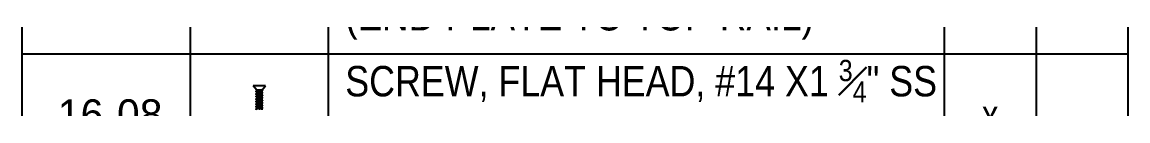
# Model space of a CAD drawing. Header units: inches. Extents: x -297 to 791, y -313 to 332.
# Drawn here: x -120.3 to -48, y 99.1 to 104 of the extents above; entities that cross this region are included whole.
import ezdxf
from ezdxf.enums import TextEntityAlignment as Align

# ---------------------------------------------------------------- set-up
doc = ezdxf.new("R2010")
doc.units = ezdxf.units.IN
doc.header["$LTSCALE"] = 0.5
doc.header["$MEASUREMENT"] = 0
doc.layers.add('NOTES', color=7, linetype='Continuous', lineweight=30)
doc.layers.add('PL', color=252, linetype='Continuous')
doc.styles.add('Schedule', font='GOTHIC.TTF', dxfattribs={"width": 0.9})

# ---------------------------------------------------------------- blocks, each defined once
blk = doc.blocks.new('16-07-BLOCK-1')
for p, q in [((10.993, 0), (10.993, -8.015)), ((19.993, 0), (19.993, -8.015)), ((60.27, 0), (60.27, -8.015)), ((66.27, 0), (66.27, -8.015))]:
    blk.add_line(p, q)
blk.add_lwpolyline([(0, -8.015), (0, 0), (72.27, 0), (72.27, -8.015)])
at = {"layer": 'NOTES', "style": 'Schedule', "width": 0.8}
blk.add_attdef('QTY', text='', height=2, dxfattribs=at).set_placement((63.27, -4.007), align=Align.MIDDLE_CENTER)
at = {"layer": 'NOTES', "style": 'Schedule', "width": 0.9}
blk.add_attdef('DESC.', text='', height=2, dxfattribs=at).set_placement((21.12, -5.471), align=Align.MIDDLE_LEFT)
blk = doc.blocks.new('16-08-BLOCK-1')
for p, q in [((10.993, 0), (10.993, -8.015)), ((19.993, 0), (19.993, -8.015)), ((60.27, 0), (60.27, -8.015)), ((66.27, 0), (66.27, -8.015))]:
    blk.add_line(p, q)
at = {"extrusion": (1, -4.28626e-16, 0)}
for p, q in [((15.501, -2.086), (15.104, -2.086)), ((15.341, -2.384), (15.104, -2.086)), ((15.897, -2.086), (15.501, -2.086)), ((15.68, -2.359), (15.897, -2.086)), ((15.501, -2.384), (15.341, -2.384)), ((15.341, -2.384), (15.341, -2.428)), ((15.341, -2.502), (15.341, -2.594)), ((15.341, -2.668), (15.341, -2.76)), ((15.341, -2.835), (15.341, -2.927)), ((15.536, -2.384), (15.501, -2.384)), ((15.661, -2.422), (15.661, -2.514)), ((15.661, -2.589), (15.661, -2.681)), ((15.661, -2.755), (15.661, -2.847)), ((15.68, -2.359), (15.722, -2.384)), ((15.341, -3.001), (15.341, -3.093)), ((15.341, -3.167), (15.341, -3.259)), ((15.341, -3.333), (15.341, -3.425)), ((15.341, -3.5), (15.341, -3.592)), ((15.661, -2.921), (15.661, -3.013)), ((15.661, -3.087), (15.661, -3.179)), ((15.661, -3.254), (15.661, -3.346)), ((15.661, -3.42), (15.661, -3.512)), ((15.661, -3.586), (15.661, -3.678))]:
    blk.add_line(p, q, dxfattribs=at)
blk.add_lwpolyline([(0, -8.015), (0, 0), (72.27, 0), (72.27, -8.015)])
for points, weights, knots in [([(15.722, -2.384), (15.722, -2.397), (15.611, -2.411), (15.501, -2.425), (15.39, -2.439), (15.279, -2.453), (15.279, -2.467), (15.279, -2.469), (15.284, -2.472)], [1, 0.866025403784, 1, 0.866025403784, 1, 0.866025403784, 1, 0.973446195684, 0.957418334996], [0, 0, 0, 0.01111111, 0.01111111, 0.02222222, 0.02222222, 0.03333333, 0.03333333, 0.03553556, 0.03553556, 0.03553556]), ([(15.717, -2.545), (15.722, -2.547), (15.722, -2.55), (15.722, -2.564), (15.611, -2.577), (15.501, -2.591), (15.39, -2.605), (15.279, -2.619), (15.279, -2.633), (15.279, -2.635), (15.284, -2.638)], [0.957418334996, 0.973446195684, 1, 0.866025403784, 1, 0.866025403784, 1, 0.866025403784, 1, 0.973446195684, 0.957418334996], [0.06446444, 0.06446444, 0.06446444, 0.06666667, 0.06666667, 0.07777778, 0.07777778, 0.08888889, 0.08888889, 0.1, 0.1, 0.10220223, 0.10220223, 0.10220223]), ([(15.717, -2.711), (15.722, -2.714), (15.722, -2.716), (15.722, -2.73), (15.611, -2.744), (15.501, -2.758), (15.39, -2.771), (15.279, -2.785), (15.279, -2.799), (15.279, -2.802), (15.284, -2.804)], [0.957418334996, 0.973446195684, 1, 0.866025403784, 1, 0.866025403784, 1, 0.866025403784, 1, 0.973446195684, 0.957418334996], [0.13113111, 0.13113111, 0.13113111, 0.13333333, 0.13333333, 0.14444444, 0.14444444, 0.15555556, 0.15555556, 0.16666667, 0.16666667, 0.16886889, 0.16886889, 0.16886889]), ([(15.717, -2.877), (15.722, -2.88), (15.722, -2.882), (15.722, -2.896), (15.611, -2.91), (15.501, -2.924), (15.39, -2.938), (15.279, -2.952), (15.279, -2.965), (15.279, -2.968), (15.284, -2.971)], [0.957418334996, 0.973446195685, 1, 0.866025403784, 1, 0.866025403784, 1, 0.866025403784, 1, 0.973446195684, 0.957418334996], [0.19779777, 0.19779777, 0.19779777, 0.2, 0.2, 0.21111111, 0.21111111, 0.22222222, 0.22222222, 0.23333333, 0.23333333, 0.23553556, 0.23553556, 0.23553556]), ([(15.501, -2.46), (15.458, -2.468), (15.421, -2.474), (15.341, -2.488), (15.341, -2.502)], [0.933012701892, 0.933012701892, 1, 0.866025403784, 1], [0.01666667, 0.01666667, 0.01666667, 0.02222222, 0.02222222, 0.03333333, 0.03333333, 0.03333333]), ([(15.501, -2.627), (15.458, -2.634), (15.421, -2.641), (15.341, -2.654), (15.341, -2.668)], [0.933012701892, 0.933012701892, 1, 0.866025403784, 1], [0.08333333, 0.08333333, 0.08333333, 0.08888889, 0.08888889, 0.1, 0.1, 0.1]), ([(15.501, -2.793), (15.458, -2.8), (15.421, -2.807), (15.341, -2.821), (15.341, -2.835)], [0.933012701892, 0.933012701892, 1, 0.866025403784, 1], [0.15, 0.15, 0.15, 0.15555556, 0.15555556, 0.16666667, 0.16666667, 0.16666667]), ([(15.501, -2.39), (15.458, -2.397), (15.421, -2.404), (15.365, -2.413), (15.347, -2.424)], [0.933012701892, 0.933012701892, 1, 0.902826841694, 0.946615074009], [0.01666667, 0.01666667, 0.01666667, 0.02222222, 0.02222222, 0.03028123, 0.03028123, 0.03028123]), ([(15.501, -2.556), (15.458, -2.563), (15.421, -2.57), (15.365, -2.579), (15.347, -2.59)], [0.933012701892, 0.933012701892, 1, 0.902826841694, 0.946615074009], [0.08333333, 0.08333333, 0.08333333, 0.08888889, 0.08888889, 0.09694789, 0.09694789, 0.09694789]), ([(15.501, -2.722), (15.458, -2.73), (15.421, -2.736), (15.365, -2.746), (15.347, -2.757)], [0.933012701892, 0.933012701892, 1, 0.902826841694, 0.946615074009], [0.15, 0.15, 0.15, 0.15555556, 0.15555556, 0.16361456, 0.16361456, 0.16361456]), ([(15.501, -2.888), (15.458, -2.896), (15.421, -2.902), (15.365, -2.912), (15.347, -2.923)], [0.933012701892, 0.933012701892, 1, 0.902826841694, 0.946615074009], [0.21666667, 0.21666667, 0.21666667, 0.22222222, 0.22222222, 0.23028123, 0.23028123, 0.23028123]), ([(15.654, -2.426), (15.636, -2.437), (15.581, -2.447), (15.544, -2.453), (15.501, -2.46)], [0.946615074009, 0.902826841693, 1, 0.933012701892, 0.933012701892], [0.00305211, 0.00305211, 0.00305211, 0.01111111, 0.01111111, 0.01666667, 0.01666667, 0.01666667]), ([(15.661, -2.514), (15.661, -2.528), (15.581, -2.542), (15.544, -2.549), (15.501, -2.556)], [1, 0.866025403784, 1, 0.933012701892, 0.933012701892], [0.06666667, 0.06666667, 0.06666667, 0.07777778, 0.07777778, 0.08333333, 0.08333333, 0.08333333]), ([(15.654, -2.592), (15.636, -2.603), (15.581, -2.613), (15.544, -2.619), (15.501, -2.627)], [0.946615074009, 0.902826841693, 1, 0.933012701892, 0.933012701892], [0.06971877, 0.06971877, 0.06971877, 0.07777778, 0.07777778, 0.08333333, 0.08333333, 0.08333333]), ([(15.661, -2.681), (15.661, -2.695), (15.581, -2.708), (15.544, -2.715), (15.501, -2.722)], [1, 0.866025403784, 1, 0.933012701892, 0.933012701892], [0.13333333, 0.13333333, 0.13333333, 0.14444444, 0.14444444, 0.15, 0.15, 0.15]), ([(15.654, -2.759), (15.636, -2.769), (15.581, -2.779), (15.544, -2.786), (15.501, -2.793)], [0.946615074009, 0.902826841693, 1, 0.933012701892, 0.933012701892], [0.13638544, 0.13638544, 0.13638544, 0.14444444, 0.14444444, 0.15, 0.15, 0.15]), ([(15.661, -2.847), (15.661, -2.861), (15.581, -2.875), (15.544, -2.881), (15.501, -2.888)], [1, 0.866025403784, 1, 0.933012701892, 0.933012701892], [0.2, 0.2, 0.2, 0.21111111, 0.21111111, 0.21666667, 0.21666667, 0.21666667]), ([(15.717, -3.043), (15.722, -3.046), (15.722, -3.049), (15.722, -3.062), (15.611, -3.076), (15.501, -3.09), (15.39, -3.104), (15.279, -3.118), (15.279, -3.132), (15.279, -3.134), (15.284, -3.137)], [0.957418334996, 0.973446195685, 1, 0.866025403784, 1, 0.866025403784, 1, 0.866025403784, 1, 0.973446195684, 0.957418334996], [0.26446444, 0.26446444, 0.26446444, 0.26666667, 0.26666667, 0.27777778, 0.27777778, 0.28888889, 0.28888889, 0.3, 0.3, 0.30220223, 0.30220223, 0.30220223]), ([(15.717, -3.21), (15.722, -3.212), (15.722, -3.215), (15.722, -3.229), (15.611, -3.242), (15.501, -3.256), (15.39, -3.27), (15.279, -3.284), (15.279, -3.298), (15.279, -3.3), (15.284, -3.303)], [0.957418334999, 0.973446195687, 1, 0.866025403784, 1, 0.866025403784, 1, 0.866025403784, 1, 0.973446195684, 0.957418334996], [0.86446444, 0.86446444, 0.86446444, 0.86666667, 0.86666667, 0.87777778, 0.87777778, 0.88888889, 0.88888889, 0.9, 0.9, 0.90220223, 0.90220223, 0.90220223]), ([(15.717, -3.376), (15.722, -3.379), (15.722, -3.381), (15.722, -3.395), (15.611, -3.409), (15.501, -3.423), (15.39, -3.436), (15.279, -3.45), (15.279, -3.464), (15.279, -3.467), (15.284, -3.469)], [0.957418334996, 0.973446195684, 1, 0.866025403784, 1, 0.866025403784, 1, 0.866025403784, 1, 0.973446195684, 0.957418334996], [0.06446444, 0.06446444, 0.06446444, 0.06666667, 0.06666667, 0.07777778, 0.07777778, 0.08888889, 0.08888889, 0.1, 0.1, 0.10220223, 0.10220223, 0.10220223]), ([(15.717, -3.542), (15.722, -3.545), (15.722, -3.547), (15.722, -3.561), (15.611, -3.575), (15.501, -3.589), (15.39, -3.603), (15.279, -3.617), (15.279, -3.63), (15.279, -3.633), (15.284, -3.636)], [0.957418334996, 0.973446195684, 1, 0.866025403784, 1, 0.866025403784, 1, 0.866025403784, 1, 0.973446195684, 0.957418334996], [0.13113111, 0.13113111, 0.13113111, 0.13333333, 0.13333333, 0.14444444, 0.14444444, 0.15555556, 0.15555556, 0.16666667, 0.16666667, 0.16886889, 0.16886889, 0.16886889]), ([(15.501, -2.959), (15.458, -2.967), (15.421, -2.973), (15.341, -2.987), (15.341, -3.001)], [0.933012701892, 0.933012701892, 1, 0.866025403784, 1], [0.21666667, 0.21666667, 0.21666667, 0.22222222, 0.22222222, 0.23333333, 0.23333333, 0.23333333]), ([(15.501, -3.125), (15.458, -3.133), (15.421, -3.139), (15.341, -3.153), (15.341, -3.167)], [0.933012701892, 0.933012701892, 1, 0.866025403784, 1], [0.28333333, 0.28333333, 0.28333333, 0.28888889, 0.28888889, 0.3, 0.3, 0.3]), ([(15.501, -3.292), (15.458, -3.299), (15.421, -3.306), (15.341, -3.319), (15.341, -3.333)], [0.933012701892, 0.933012701892, 1, 0.866025403784, 1], [0.88333333, 0.88333333, 0.88333333, 0.88888889, 0.88888889, 0.9, 0.9, 0.9]), ([(15.501, -3.458), (15.458, -3.465), (15.421, -3.472), (15.341, -3.486), (15.341, -3.5)], [0.933012701892, 0.933012701892, 1, 0.866025403784, 1], [0.08333333, 0.08333333, 0.08333333, 0.08888889, 0.08888889, 0.1, 0.1, 0.1]), ([(15.501, -3.055), (15.458, -3.062), (15.421, -3.069), (15.365, -3.078), (15.347, -3.089)], [0.933012701892, 0.933012701892, 1, 0.902826841694, 0.946615074009], [0.28333333, 0.28333333, 0.28333333, 0.28888889, 0.28888889, 0.29694789, 0.29694789, 0.29694789]), ([(15.501, -3.221), (15.458, -3.228), (15.421, -3.235), (15.365, -3.244), (15.347, -3.255)], [0.933012701892, 0.933012701892, 1, 0.902826841694, 0.946615074009], [0.88333333, 0.88333333, 0.88333333, 0.88888889, 0.88888889, 0.89694789, 0.89694789, 0.89694789]), ([(15.501, -3.387), (15.458, -3.395), (15.421, -3.401), (15.365, -3.411), (15.347, -3.422)], [0.933012701892, 0.933012701892, 1, 0.902826841694, 0.946615074009], [0.08333333, 0.08333333, 0.08333333, 0.08888889, 0.08888889, 0.09694789, 0.09694789, 0.09694789]), ([(15.501, -3.553), (15.458, -3.561), (15.421, -3.567), (15.365, -3.577), (15.347, -3.588)], [0.933012701892, 0.933012701892, 1, 0.902826841694, 0.946615074009], [0.15, 0.15, 0.15, 0.15555556, 0.15555556, 0.16361456, 0.16361456, 0.16361456]), ([(15.654, -2.925), (15.636, -2.936), (15.581, -2.945), (15.544, -2.952), (15.501, -2.959)], [0.946615074009, 0.902826841693, 1, 0.933012701892, 0.933012701892], [0.20305211, 0.20305211, 0.20305211, 0.21111111, 0.21111111, 0.21666667, 0.21666667, 0.21666667]), ([(15.661, -3.013), (15.661, -3.027), (15.581, -3.041), (15.544, -3.047), (15.501, -3.055)], [1, 0.866025403784, 1, 0.933012701892, 0.933012701892], [0.26666667, 0.26666667, 0.26666667, 0.27777778, 0.27777778, 0.28333333, 0.28333333, 0.28333333]), ([(15.654, -3.091), (15.636, -3.102), (15.581, -3.112), (15.544, -3.118), (15.501, -3.125)], [0.946615074009, 0.902826841693, 1, 0.933012701892, 0.933012701892], [0.26971877, 0.26971877, 0.26971877, 0.27777778, 0.27777778, 0.28333333, 0.28333333, 0.28333333]), ([(15.661, -3.179), (15.661, -3.193), (15.581, -3.207), (15.544, -3.214), (15.501, -3.221)], [1, 0.866025403784, 1, 0.933012701892, 0.933012701892], [0.86666667, 0.86666667, 0.86666667, 0.87777778, 0.87777778, 0.88333333, 0.88333333, 0.88333333]), ([(15.654, -3.257), (15.636, -3.268), (15.581, -3.278), (15.544, -3.284), (15.501, -3.292)], [0.946615074009, 0.902826841693, 1, 0.933012701892, 0.933012701892], [0.86971877, 0.86971877, 0.86971877, 0.87777778, 0.87777778, 0.88333333, 0.88333333, 0.88333333]), ([(15.661, -3.346), (15.661, -3.36), (15.581, -3.373), (15.544, -3.38), (15.501, -3.387)], [1, 0.866025403784, 1, 0.933012701892, 0.933012701892], [0.06666667, 0.06666667, 0.06666667, 0.07777778, 0.07777778, 0.08333333, 0.08333333, 0.08333333]), ([(15.654, -3.424), (15.636, -3.434), (15.581, -3.444), (15.544, -3.451), (15.501, -3.458)], [0.946615074009, 0.902826841693, 1, 0.933012701892, 0.933012701892], [0.06971877, 0.06971877, 0.06971877, 0.07777778, 0.07777778, 0.08333333, 0.08333333, 0.08333333]), ([(15.661, -3.512), (15.661, -3.526), (15.581, -3.54), (15.544, -3.546), (15.501, -3.553)], [1, 0.866025403784, 1, 0.933012701892, 0.933012701892], [0.13333333, 0.13333333, 0.13333333, 0.14444444, 0.14444444, 0.15, 0.15, 0.15]), ([(15.654, -3.59), (15.636, -3.601), (15.581, -3.61), (15.544, -3.617), (15.501, -3.624)], [0.946615074009, 0.902826841693, 1, 0.933012701892, 0.933012701892], [0.13638544, 0.13638544, 0.13638544, 0.14444444, 0.14444444, 0.15, 0.15, 0.15])]:
    blk.add_rational_spline(points, weights, degree=2, knots=knots)
for points in [[(15.284, -2.462), (15.305, -2.449), (15.326, -2.437), (15.347, -2.424)], [(15.341, -2.505), (15.322, -2.494), (15.303, -2.483), (15.284, -2.472)], [(15.284, -2.628), (15.305, -2.615), (15.326, -2.603), (15.347, -2.59)], [(15.341, -2.672), (15.322, -2.66), (15.303, -2.649), (15.284, -2.638)], [(15.284, -2.794), (15.305, -2.782), (15.326, -2.769), (15.347, -2.757)], [(15.341, -2.838), (15.322, -2.827), (15.303, -2.815), (15.284, -2.804)], [(15.717, -2.389), (15.696, -2.401), (15.675, -2.414), (15.654, -2.426)], [(15.717, -2.555), (15.696, -2.567), (15.675, -2.58), (15.654, -2.592)], [(15.717, -2.721), (15.696, -2.734), (15.675, -2.746), (15.654, -2.759)], [(15.717, -2.887), (15.696, -2.9), (15.675, -2.912), (15.654, -2.925)], [(15.661, -2.511), (15.68, -2.522), (15.699, -2.533), (15.717, -2.545)], [(15.661, -2.677), (15.68, -2.689), (15.699, -2.7), (15.717, -2.711)], [(15.661, -2.843), (15.68, -2.855), (15.699, -2.866), (15.717, -2.877)], [(15.284, -2.96), (15.305, -2.948), (15.326, -2.935), (15.347, -2.923)], [(15.341, -3.004), (15.322, -2.993), (15.303, -2.982), (15.284, -2.971)], [(15.284, -3.127), (15.305, -3.114), (15.326, -3.102), (15.347, -3.089)], [(15.341, -3.17), (15.322, -3.159), (15.303, -3.148), (15.284, -3.137)], [(15.284, -3.293), (15.305, -3.28), (15.326, -3.268), (15.347, -3.255)], [(15.341, -3.337), (15.322, -3.325), (15.303, -3.314), (15.284, -3.303)], [(15.284, -3.459), (15.305, -3.447), (15.326, -3.434), (15.347, -3.422)], [(15.341, -3.503), (15.322, -3.492), (15.303, -3.48), (15.284, -3.469)], [(15.284, -3.625), (15.305, -3.613), (15.326, -3.6), (15.347, -3.588)], [(15.717, -3.054), (15.696, -3.066), (15.675, -3.079), (15.654, -3.091)], [(15.717, -3.22), (15.696, -3.232), (15.675, -3.245), (15.654, -3.257)], [(15.717, -3.386), (15.696, -3.399), (15.675, -3.411), (15.654, -3.424)], [(15.717, -3.552), (15.696, -3.565), (15.675, -3.577), (15.654, -3.59)], [(15.661, -3.01), (15.68, -3.021), (15.699, -3.032), (15.717, -3.043)], [(15.661, -3.176), (15.68, -3.187), (15.699, -3.198), (15.717, -3.21)], [(15.661, -3.342), (15.68, -3.354), (15.699, -3.365), (15.717, -3.376)], [(15.661, -3.508), (15.68, -3.52), (15.699, -3.531), (15.717, -3.542)]]:
    blk.add_open_spline(points, degree=3)
blk.add_rational_spline([(15.536, -2.384), (15.519, -2.387), (15.501, -2.39)], [0.944992320863, 0.933012701892, 0.933012701892], degree=2)
blk.add_open_spline([(15.68, -2.359), (15.679, -2.361), (15.674, -2.363), (15.659, -2.367), (15.649, -2.369), (15.623, -2.373), (15.608, -2.375), (15.574, -2.379), (15.556, -2.381), (15.536, -2.384)], degree=3, knots=[0, 0, 0, 0, 0.000832023, 0.000832023, 0.001664046, 0.001664046, 0.002496069, 0.002496069, 0.003328092, 0.003328092, 0.003328092, 0.003328092])
at = {"layer": 'NOTES', "style": 'Schedule'}
blk.add_text('16-08', height=2, dxfattribs=at).set_placement((5.755, -3.979), align=Align.MIDDLE_CENTER)
at = {"layer": 'NOTES', "insert": (21.12, -1.788), "char_height": 2, "width": 39.15042, "attachment_point": 4, "style": 'Schedule'}
blk.add_mtext('\\A1;{\\W0.875;SCREW, FLAT HEAD, #14 X1 \\H0.7x;\\S3#4;\\H1.4286x;" SS}', dxfattribs=at)
at = {"layer": 'NOTES', "style": 'Schedule', "width": 0.8}
blk.add_attdef('QTY', text='', height=2, dxfattribs=at).set_placement((63.27, -4.007), align=Align.MIDDLE_CENTER)
at = {"layer": 'NOTES', "style": 'Schedule', "width": 0.9}
blk.add_attdef('DESC.', text='', height=2, dxfattribs=at).set_placement((21.12, -5.471), align=Align.MIDDLE_LEFT)

msp = doc.modelspace()

# ---------------------------------------------------------------- block references
at = {"layer": 'PL'}
ref = msp.add_blockref('16-07-BLOCK-1', (-120.26994, 110.73427), dxfattribs=at)
ref.add_attrib('DESC.', '(END PLATE TO TOP RAIL)', dxfattribs={"layer": 'NOTES', "height": 2, "style": 'Schedule', "width": 0.9}).set_placement((-99.15042, 105.26282), align=Align.MIDDLE_LEFT)
ref = msp.add_blockref('16-08-BLOCK-1', (-120.26994, 102.71972), dxfattribs=at)
ref.add_attrib('QTY', 'x', dxfattribs={"layer": 'NOTES', "height": 2, "style": 'Schedule', "width": 0.8}).set_placement((-57, 98.71245), align=Align.MIDDLE_CENTER)

doc.saveas('drawing.dxf')
